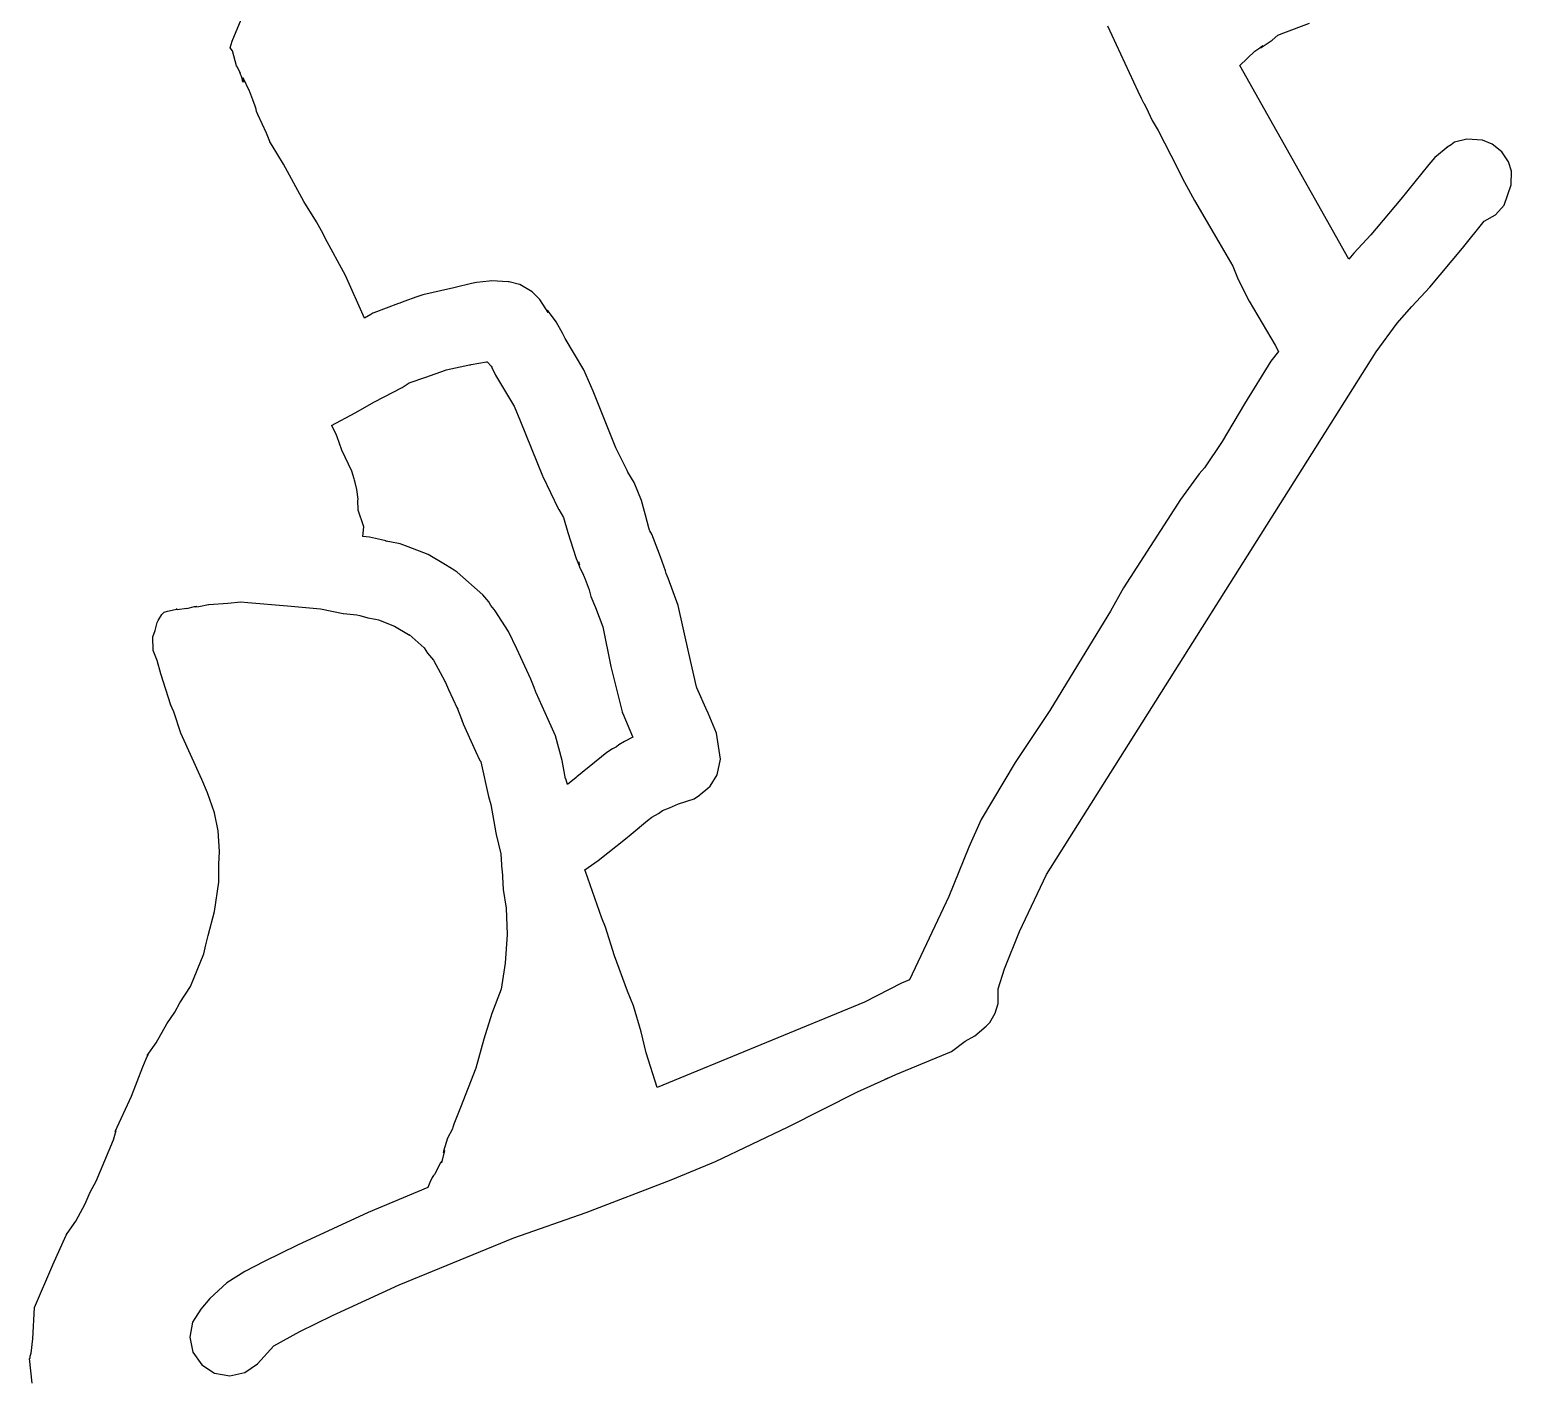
# Model space of a CAD drawing. Extents: x 2 to 598, y 1588 to 7998.
# Drawn here: x 428.4 to 518.8, y 6111.9 to 6194.2 of the extents above; entities that cross this region are included whole.
import ezdxf

# ---------------------------------------------------------------- set-up
doc = ezdxf.new("R2010")
doc.units = 0

msp = doc.modelspace()

# ---------------------------------------------------------------- linework, layer by layer
at = {"layer": 'Calque 1'}
for p, q in [((440.78414, 6193.5251), (441.91844, 6196.282)), ((494.14462, 6194.4506), (495.99102, 6190.4788)), ((504.89382, 6194.0348), (506.4622, 6194.6224)), ((440.6627, 6193.1029), (440.78414, 6193.5251)), ((503.13166, 6192.9171), (503.61431, 6193.2339)), ((503.61431, 6193.2339), (503.457518, 6193.121559)), ((503.513771, 6193.12335), (504.1843, 6193.578)), ((504.1843, 6193.578), (504.52227, 6193.8788)), ((504.52227, 6193.8788), (504.89382, 6194.0348)), ((440.80843, 6192.9386), (440.6627, 6193.1029)), ((441.05234, 6192.0187), (440.80843, 6192.9386)), ((502.21802, 6192.0407), (503.13166, 6192.9171)), ((503.457518, 6193.121559), (503.513771, 6193.12335)), ((441.10914, 6191.9437), (441.05234, 6192.0187)), ((441.2957, 6191.5422), (441.10914, 6191.9437)), ((441.3278, 6191.4161), (441.258, 6191.5892)), ((441.258, 6191.5892), (441.2957, 6191.5422)), ((441.3381, 6191.4061), (441.3278, 6191.4161)), ((441.349, 6191.3661), (441.3381, 6191.4061)), ((441.415925, 6191.18765), (441.349, 6191.3661)), ((508.84707, 6180.2274), (502.21802, 6192.0407)), ((441.411, 6191.16), (441.3681, 6191.3041)), ((441.3681, 6191.3041), (441.415925, 6191.18765)), ((441.41104, 6191.0961), (441.411, 6191.16)), ((441.47824, 6191.0281), (441.41104, 6191.0961)), ((441.84978, 6190.4659), (441.45084, 6191.2746)), ((441.45084, 6191.2746), (441.47824, 6191.0281)), ((441.86008, 6190.4259), (441.84978, 6190.4659)), ((495.99102, 6190.4788), (496.1879, 6190.0488)), ((442.0487, 6189.951), (441.86008, 6190.4259)), ((442.18823, 6189.5541), (442.0487, 6189.951)), ((442.24403, 6189.3748), (442.18823, 6189.5541)), ((496.1879, 6190.0488), (496.34397, 6189.7641)), ((496.34397, 6189.7641), (496.36827, 6189.7371)), ((496.36827, 6189.7371), (496.5016, 6189.4777)), ((442.27503, 6189.2389), (442.24403, 6189.3748)), ((442.34433, 6189.0533), (442.27503, 6189.2389)), ((442.87453, 6187.9123), (442.34433, 6189.0533)), ((496.5016, 6189.4777), (496.87367, 6188.6896)), ((496.87367, 6188.6896), (497.23075, 6188.0716)), ((443.12516, 6187.2912), (442.87453, 6187.9123)), ((497.23075, 6188.0716), (498.39812, 6185.8237)), ((443.22336, 6187.1563), (443.081564, 6187.387738)), ((443.081564, 6187.387738), (443.12516, 6187.2912)), ((443.9122, 6186.0287), (443.22336, 6187.1563)), ((514.88598, 6187.0699), (514.092772, 6186.417725)), ((515.08803, 6187.2037), (514.846755, 6187.049312)), ((514.846755, 6187.049312), (514.88598, 6187.0699)), ((515.305182, 6187.359625), (515.08803, 6187.2037)), ((516.04456, 6187.5469), (515.305182, 6187.359625)), ((516.99244, 6187.481012), (516.04456, 6187.5469)), ((517.596281, 6187.236836), (516.99244, 6187.481012)), ((518.17777, 6186.7645), (517.596281, 6187.236836)), ((445.16381, 6183.7467), (443.9122, 6186.0287)), ((513.72429, 6185.9955), (512.03137, 6183.8851)), ((514.092772, 6186.417725), (513.72429, 6185.9955)), ((518.582277, 6186.160887), (518.17777, 6186.7645)), ((518.761951, 6185.5968), (518.582277, 6186.160887)), ((498.39812, 6185.8237), (498.71438, 6185.1374)), ((498.71438, 6185.1374), (499.45439, 6183.8036)), ((518.75964, 6184.7687), (518.761951, 6185.5968)), ((518.32711, 6183.527), (518.75964, 6184.7687)), ((445.92603, 6182.4987), (445.16381, 6183.7467)), ((499.45439, 6183.8036), (500.9313, 6181.257)), ((512.03137, 6183.8851), (510.20099, 6181.7131)), ((517.794831, 6182.930544), (518.32711, 6183.527)), ((446.33583, 6181.7742), (445.92603, 6182.4987)), ((515.79186, 6180.9018), (517.09618, 6182.542)), ((517.09618, 6182.542), (517.794831, 6182.930544)), ((446.45262, 6181.5019), (446.33583, 6181.7742)), ((447.70474, 6179.2281), (446.45262, 6181.5019)), ((510.20099, 6181.7131), (509.16901, 6180.5892)), ((500.9313, 6181.257), (501.78706, 6179.7977)), ((509.16901, 6180.5892), (508.84707, 6180.2274)), ((513.7863, 6178.5216), (515.79186, 6180.9018)), ((501.78706, 6179.7977), (502.104717, 6178.9882)), ((448.85712, 6176.6386), (447.70474, 6179.2281)), ((455.36838, 6178.7359), (454.3855, 6178.4972)), ((455.68619, 6178.8029), (455.36838, 6178.7359)), ((456.46031, 6178.8909), (455.68619, 6178.8029)), ((456.60087, 6178.9009), (456.46031, 6178.8909)), ((457.60856, 6178.8539), (456.60087, 6178.9009)), ((457.64726, 6178.8539), (457.60856, 6178.8539)), ((457.66636, 6178.8539), (457.64726, 6178.8539)), ((458.31284, 6178.6864), (457.66636, 6178.8539)), ((502.104717, 6178.9882), (502.77615, 6177.6603)), ((452.04968, 6177.9271), (451.24715, 6177.6398)), ((452.34941, 6178.0341), (452.04968, 6177.9271)), ((452.41141, 6178.0481), (452.34941, 6178.0341)), ((454.12138, 6178.4352), (452.41141, 6178.0481)), ((454.21548, 6178.4562), (454.12138, 6178.4352)), ((454.3855, 6178.4972), (454.21548, 6178.4562)), ((458.33194, 6178.6764), (458.31284, 6178.6864)), ((459.079623, 6178.233888), (458.33194, 6178.6764)), ((459.54478, 6177.7643), (459.079623, 6178.233888)), ((512.7042, 6177.3413), (513.7863, 6178.5216)), ((449.37079, 6176.9384), (449.24728, 6176.8644)), ((449.42869, 6176.9604), (449.37079, 6176.9384)), ((450.93093, 6177.5258), (449.42869, 6176.9604)), ((451.00013, 6177.5518), (450.93093, 6177.5258)), ((451.24715, 6177.6398), (451.00013, 6177.5518)), ((460.04863, 6176.9871), (459.54478, 6177.7643)), ((460.069473, 6177.048438), (459.999435, 6177.107089)), ((459.999435, 6177.107089), (460.04863, 6176.9871)), ((460.54369, 6176.399), (460.069473, 6177.048438)), ((502.77615, 6177.6603), (504.35952, 6174.9773)), ((511.79159, 6176.3253), (512.7042, 6177.3413)), ((449.24728, 6176.8644), (448.85712, 6176.6386)), ((460.92609, 6175.7112), (460.54369, 6176.399)), ((510.51983, 6174.5761), (511.79159, 6176.3253)), ((461.08267, 6175.3831), (460.92609, 6175.7112)), ((462.22524, 6173.4922), (461.08267, 6175.3831)), ((490.42443, 6142.7103), (510.51983, 6174.5761)), ((504.56467, 6174.6052), (504.09028, 6174.0063)), ((504.35952, 6174.9773), (504.56467, 6174.6052)), ((452.60214, 6173.0389), (453.78502, 6173.4668)), ((453.78502, 6173.4668), (453.82842, 6173.4768)), ((453.82842, 6173.4768), (455.25263, 6173.7853)), ((455.25263, 6173.7853), (455.31053, 6173.7963)), ((455.31053, 6173.7963), (455.35553, 6173.8063)), ((455.35553, 6173.8063), (456.29656, 6173.9789)), ((456.29607, 6173.9762), (456.323, 6173.98)), ((456.29656, 6173.9789), (456.29607, 6173.9762)), ((456.323, 6173.98), (456.3432, 6173.959)), ((456.3432, 6173.959), (456.57006, 6173.7125)), ((456.57006, 6173.7125), (456.61296, 6173.6355)), ((456.61296, 6173.6355), (456.61296, 6173.6255)), ((456.61296, 6173.6255), (456.81656, 6173.2038)), ((462.79523, 6172.1755), (462.22524, 6173.4922)), ((504.09028, 6174.0063), (502.495572, 6171.415712)), ((449.47107, 6171.5398), (451.14125, 6172.4141)), ((451.14125, 6172.4141), (451.58618, 6172.6813)), ((451.58618, 6172.6813), (452.60214, 6173.0389)), ((456.81656, 6173.2038), (456.84446, 6173.1578)), ((456.84446, 6173.1578), (457.94052, 6171.3388)), ((448.27786, 6170.87), (449.47107, 6171.5398)), ((464.17809, 6168.7365), (462.79523, 6172.1755)), ((446.85211, 6170.0918), (448.27786, 6170.87)), ((457.94052, 6171.3388), (457.97872, 6171.2758)), ((457.97872, 6171.2758), (458.37094, 6170.3378)), ((502.495572, 6171.415712), (501.12819, 6169.1162)), ((446.86811, 6170.0778), (446.85211, 6170.0918)), ((447.1115, 6169.6003), (446.86811, 6170.0778)), ((458.37094, 6170.3378), (459.70884, 6167.0114)), ((447.1854, 6169.3926), (447.1115, 6169.6003)), ((447.47324, 6168.5839), (447.1854, 6169.3926)), ((501.12819, 6169.1162), (500.05487, 6167.5147)), ((448.08147, 6167.2982), (447.47324, 6168.5839)), ((464.21689, 6168.6515), (464.17809, 6168.7365)), ((464.86078, 6167.3456), (464.21689, 6168.6515)), ((448.21996, 6166.8424), (448.08147, 6167.2982)), ((459.70884, 6167.0114), (459.72284, 6166.9824)), ((459.72284, 6166.9824), (460.66283, 6165.0383)), ((464.91088, 6167.2506), (464.86078, 6167.3456)), ((465.28967, 6166.6093), (464.91088, 6167.2506)), ((499.73396, 6167.1473), (498.59966, 6165.5696)), ((500.05487, 6167.5147), (499.73396, 6167.1473)), ((448.24526, 6166.7614), (448.21996, 6166.8424)), ((448.28196, 6166.6136), (448.24526, 6166.7614)), ((448.391, 6166.18), (448.28196, 6166.6136)), ((448.39153, 6166.1784), (448.391, 6166.18)), ((448.476455, 6165.608288), (448.39153, 6166.1784)), ((465.734048, 6165.514975), (465.28967, 6166.6093)), ((448.45563, 6165.5547), (448.476455, 6165.608288)), ((448.46963, 6164.934), (448.45563, 6165.5547)), ((465.98575, 6164.6188), (465.734048, 6165.514975)), ((498.59966, 6165.5696), (495.1208, 6160.1885)), ((448.814803, 6163.912063), (448.46963, 6164.934)), ((460.66283, 6165.0383), (460.68403, 6164.9963)), ((460.68403, 6164.9963), (460.70673, 6164.9593)), ((460.70673, 6164.9593), (460.98785, 6164.4838)), ((460.98785, 6164.4838), (461.2545, 6163.5593)), ((466.18161, 6163.8565), (465.98575, 6164.6188)), ((448.7492, 6163.33), (448.814803, 6163.912063)), ((461.2545, 6163.5593), (461.73665, 6162.0411)), ((466.22141, 6163.7149), (466.18161, 6163.8565)), ((466.24461, 6163.6579), (466.22141, 6163.7149)), ((466.36243, 6163.4558), (466.24461, 6163.6579)), ((466.47612, 6163.2088), (466.36243, 6163.4558)), ((449.15951, 6163.29), (448.7492, 6163.33)), ((449.899, 6163.12), (449.15951, 6163.29)), ((449.89947, 6163.122), (449.899, 6163.12)), ((450.14644, 6163.052875), (449.89947, 6163.122)), ((450.18266, 6163.04), (450.14644, 6163.052875)), ((450.409, 6163), (450.164205, 6163.048125)), ((450.164205, 6163.048125), (450.18266, 6163.04)), ((450.40919, 6163.0029), (450.409, 6163)), ((451.02362, 6162.869), (450.40919, 6163.0029)), ((451.51196, 6162.6825), (451.02362, 6162.869)), ((452.72894, 6162.2179), (451.51196, 6162.6825)), ((466.90762, 6162.0787), (466.47612, 6163.2088)), ((453.79348, 6161.5854), (452.72894, 6162.2179)), ((454.32988, 6161.2671), (453.79348, 6161.5854)), ((461.73665, 6162.0411), (461.75575, 6161.9781)), ((461.75575, 6161.9781), (461.91078, 6161.5885)), ((461.91078, 6161.5885), (461.91129, 6161.5985)), ((461.91129, 6161.5985), (461.912, 6161.78)), ((461.912, 6161.78), (461.927, 6161.706)), ((461.9639, 6161.586), (461.9169, 6161.586)), ((461.9169, 6161.586), (461.9882, 6161.4092)), ((461.927, 6161.706), (461.9539, 6161.611)), ((461.9539, 6161.611), (461.9639, 6161.586)), ((467.21044, 6161.2301), (466.90762, 6162.0787)), ((454.37488, 6161.2351), (454.32988, 6161.2671)), ((454.44878, 6161.1851), (454.37488, 6161.2351)), ((454.49578, 6161.1561), (454.44878, 6161.1851)), ((456.06623, 6159.7722), (454.49578, 6161.1561)), ((461.9882, 6161.4092), (461.9982, 6161.3932)), ((461.9982, 6161.3932), (462.19561, 6160.97)), ((462.19561, 6160.97), (462.20851, 6160.941)), ((462.20851, 6160.941), (462.21881, 6160.92)), ((462.21881, 6160.92), (462.29061, 6160.7541)), ((462.29061, 6160.7541), (462.30661, 6160.7171)), ((462.30661, 6160.7171), (462.42599, 6160.4029)), ((467.25124, 6161.071), (467.21044, 6161.2301)), ((467.36596, 6160.7847), (467.25124, 6161.071)), ((467.98143, 6159.1181), (467.36596, 6160.7847)), ((456.43365, 6159.3412), (456.06623, 6159.7722)), ((462.42599, 6160.4029), (462.54898, 6160.067)), ((462.54898, 6160.067), (462.58408, 6159.9058)), ((462.58408, 6159.9058), (462.66108, 6159.6676)), ((495.1208, 6160.1885), (494.33481, 6158.7762)), ((436.85134, 6158.7725), (437.317418, 6158.867488)), ((437.317418, 6158.867488), (437.438433, 6158.89182)), ((437.438433, 6158.89182), (437.37017, 6158.8898)), ((437.37017, 6158.8898), (437.433981, 6158.874425)), ((437.433981, 6158.874425), (438.01716, 6158.9438)), ((438.01716, 6158.9438), (438.018, 6158.94)), ((438.018, 6158.94), (438.028, 6158.94)), ((438.028, 6158.94), (438.49567, 6159.0475)), ((438.49567, 6159.0475), (438.541, 6159.05)), ((438.541, 6159.05), (438.5606, 6159.05)), ((438.5606, 6159.05), (438.607, 6159.05)), ((438.581835, 6159.040125), (438.76667, 6159.064)), ((438.6442, 6159.05), (438.581835, 6159.040125)), ((438.607, 6159.05), (438.607, 6159.05)), ((438.607, 6159.05), (438.6313, 6159.05)), ((438.6313, 6159.05), (438.6442, 6159.05)), ((438.76667, 6159.064), (439.35371, 6159.1838)), ((439.35371, 6159.1838), (439.36371, 6159.1838)), ((439.36371, 6159.1838), (440.51558, 6159.2628)), ((440.51558, 6159.2628), (441.31811, 6159.3438)), ((441.31811, 6159.3438), (441.74444, 6159.3068)), ((441.74444, 6159.3068), (444.16238, 6159.0981)), ((444.16238, 6159.0981), (446.1726, 6158.9063)), ((446.1726, 6158.9063), (446.173, 6158.91)), ((446.173, 6158.91), (447.55379, 6158.6268)), ((456.55457, 6159.1071), (456.43365, 6159.3412)), ((456.75973, 6158.8652), (456.55457, 6159.1071)), ((456.82433, 6158.7952), (456.75973, 6158.8652)), ((462.66108, 6159.6676), (462.93135, 6158.9911)), ((462.93135, 6158.9911), (463.37629, 6157.8186)), ((468.62221, 6156.2149), (467.98143, 6159.1181)), ((436.08756, 6157.5951), (436.21262, 6158.0751)), ((436.21262, 6158.0751), (436.285578, 6158.199863)), ((436.285578, 6158.199863), (436.50666, 6158.5743)), ((436.50666, 6158.5743), (436.6374, 6158.7025)), ((436.6374, 6158.7025), (436.85134, 6158.7725)), ((447.55379, 6158.6268), (447.56619, 6158.6268)), ((447.56619, 6158.6268), (447.57619, 6158.6263)), ((447.57619, 6158.6263), (448.3963, 6158.5473)), ((448.3963, 6158.5473), (448.56166, 6158.5083)), ((448.56166, 6158.5083), (449.05156, 6158.3719)), ((449.05156, 6158.3719), (449.051, 6158.37)), ((449.051, 6158.37), (449.52435, 6158.278)), ((449.52435, 6158.278), (449.71142, 6158.237)), ((449.71142, 6158.237), (450.68961, 6157.85865)), ((457.63112, 6157.539888), (456.82433, 6158.7952)), ((494.33481, 6158.7762), (493.04961, 6156.6818)), ((435.94494, 6157.2147), (436.08756, 6157.5951)), ((435.97804, 6156.3801), (435.94494, 6157.2147)), ((450.68961, 6157.85865), (451.5325, 6157.3534)), ((451.5325, 6157.3534), (451.599976, 6157.308675)), ((451.5687, 6157.3334), (451.579, 6157.34)), ((451.599976, 6157.308675), (451.5687, 6157.3334)), ((451.579, 6157.34), (451.579, 6157.34)), ((451.579, 6157.34), (452.50142, 6156.5349)), ((458.14001, 6156.4702), (457.63112, 6157.539888)), ((463.37629, 6157.8186), (463.87755, 6155.4048)), ((436.2111, 6155.759), (435.97804, 6156.3801)), ((452.50142, 6156.5349), (452.70245, 6156.2078)), ((452.70245, 6156.2078), (453.06211, 6155.782)), ((458.99474, 6154.6202), (458.14001, 6156.4702)), ((469.09454, 6154.1525), (468.62221, 6156.2149)), ((493.04961, 6156.6818), (490.62547, 6152.712)), ((436.43899, 6154.9534), (436.2111, 6155.759)), ((453.06211, 6155.782), (453.74528, 6154.5019)), ((463.87755, 6155.4048), (464.55968, 6152.6334)), ((437.04051, 6153.03), (436.43899, 6154.9534)), ((453.74528, 6154.5019), (453.75558, 6154.4809)), ((453.75558, 6154.4809), (453.78818, 6154.4129)), ((453.78818, 6154.4129), (453.98403, 6153.9927)), ((459.18853, 6154.1081), (458.99474, 6154.6202)), ((453.98403, 6153.9927), (454.51113, 6152.8579)), ((459.28878, 6153.8399), (459.18853, 6154.1081)), ((459.30998, 6153.7869), (459.28878, 6153.8399)), ((460.04068, 6152.1751), (459.30998, 6153.7869)), ((469.11164, 6154.0965), (469.09454, 6154.1525)), ((469.18964, 6153.9162), (469.11164, 6154.0965)), ((469.66713, 6152.8615), (469.18964, 6153.9162)), ((437.23016, 6152.6259), (437.03701, 6153.088838)), ((437.03701, 6153.088838), (437.04051, 6153.03)), ((437.65546, 6151.3432), (437.23016, 6152.6259)), ((454.53693, 6152.8019), (454.495256, 6152.899709)), ((454.495256, 6152.899709), (454.528216, 6152.81165)), ((454.51113, 6152.8579), (454.53693, 6152.8019)), ((454.528216, 6152.81165), (454.66612, 6152.4521)), ((464.55968, 6152.6334), (464.56968, 6152.5924)), ((464.56968, 6152.5924), (464.59548, 6152.5304)), ((464.59548, 6152.5304), (465.1939, 6151.1202)), ((469.81183, 6152.5478), (469.66713, 6152.8615)), ((470.307886, 6151.341775), (469.81183, 6152.5478)), ((490.62547, 6152.712), (488.520125, 6149.551812)), ((454.66612, 6152.4521), (454.76792, 6152.1787)), ((454.76792, 6152.1787), (454.80512, 6152.0787)), ((454.80512, 6152.0787), (454.792745, 6152.097688)), ((454.792745, 6152.097688), (454.86812, 6151.921)), ((454.86812, 6151.921), (454.86812, 6151.911)), ((454.86812, 6151.911), (455.63087, 6150.2289)), ((460.50112, 6151.1757), (460.04068, 6152.1751)), ((438.94168, 6148.4985), (437.65546, 6151.3432)), ((460.90103, 6149.668475), (460.50112, 6151.1757)), ((464.69568, 6150.8302), (464.34894, 6150.6204)), ((465.2109, 6151.0792), (464.69568, 6150.8302)), ((465.1939, 6151.1202), (465.2109, 6151.0792)), ((470.55855, 6149.7381), (470.307886, 6151.341775)), ((455.63087, 6150.2289), (455.888505, 6149.67515)), ((463.6358, 6150.1557), (461.80335, 6148.6653)), ((463.6709, 6150.1837), (463.6358, 6150.1557)), ((463.7407, 6150.2297), (463.6709, 6150.1837)), ((463.96756, 6150.3775), (463.7407, 6150.2297)), ((464.20838, 6150.5036), (463.96756, 6150.3775)), ((464.34894, 6150.6204), (464.20838, 6150.5036)), ((455.888505, 6149.67515), (455.93989, 6149.6104)), ((455.93989, 6149.6104), (455.94989, 6149.5954)), ((455.94989, 6149.5954), (456.41911, 6147.4679)), ((461.11659, 6148.5397), (460.90103, 6149.668475)), ((470.354177, 6148.79675), (470.55855, 6149.7381)), ((488.520125, 6149.551812), (486.43968, 6146.0602)), ((439.289593, 6147.703438), (438.94168, 6148.4985)), ((461.126002, 6148.542625), (461.11659, 6148.5397)), ((461.21994, 6148.2022), (461.126002, 6148.542625)), ((461.75065, 6148.6223), (461.21994, 6148.2022)), ((461.80335, 6148.6653), (461.75065, 6148.6223)), ((469.78289, 6147.976), (469.92758, 6148.0933)), ((469.92758, 6148.0933), (470.354177, 6148.79675)), ((439.70598, 6146.4784), (439.289593, 6147.703438)), ((456.41911, 6147.4679), (456.55296, 6146.994)), ((468.00211, 6147.0281), (468.94468, 6147.3232)), ((468.94468, 6147.3232), (469.27645, 6147.5469)), ((469.27645, 6147.5469), (469.30745, 6147.5929)), ((469.30745, 6147.5929), (469.31935, 6147.6029)), ((469.31935, 6147.6029), (469.78289, 6147.976)), ((439.93411, 6145.384263), (439.70598, 6146.4784)), ((456.55296, 6146.994), (456.86198, 6145.2499)), ((466.10817, 6146.008), (466.36396, 6146.2126)), ((466.36396, 6146.2126), (466.77221, 6146.4287)), ((466.77221, 6146.4287), (467.0125, 6146.6255)), ((467.0125, 6146.6255), (467.43935, 6146.7821)), ((467.43935, 6146.7821), (468.00211, 6147.0281)), ((440.02379, 6144.1111), (439.93411, 6145.384263)), ((465.10513, 6145.1833), (466.10817, 6146.008)), ((486.43968, 6146.0602), (485.6821, 6144.388)), ((456.86198, 6145.2499), (456.88728, 6145.1486)), ((456.88728, 6145.1486), (457.1715, 6143.9776)), ((463.0913, 6143.572), (464.76768, 6144.899)), ((464.76768, 6144.899), (465.10513, 6145.1833)), ((485.6821, 6144.388), (484.47546, 6141.3711)), ((439.97779, 6143.3448), (440.02379, 6144.1111)), ((457.1715, 6143.9776), (457.1715, 6143.9616)), ((457.1715, 6143.9616), (457.2263, 6143.0103)), ((462.28514, 6143.0041), (463.0913, 6143.572)), ((439.97831, 6142.2451), (439.97779, 6143.3448)), ((457.2263, 6143.0103), (457.2372, 6142.9703)), ((457.2372, 6142.9703), (457.3121, 6141.8117)), ((462.33214, 6142.9023), (462.28514, 6143.0041)), ((463.32949, 6140.06), (462.33214, 6142.9023)), ((488.78577, 6139.247), (490.42443, 6142.7103)), ((439.717428, 6140.4554), (439.97831, 6142.2451)), ((457.3121, 6141.8117), (457.49969, 6140.6727)), ((484.47546, 6141.3711), (482.07767, 6136.3027)), ((439.32357, 6139.0014), (439.717428, 6140.4554)), ((457.49969, 6140.6727), (457.555327, 6139.051863)), ((463.54912, 6139.4978), (463.32949, 6140.06)), ((439.18559, 6138.4293), (439.32357, 6139.0014)), ((457.555327, 6139.051863), (457.42789, 6137.3081)), ((464.09275, 6137.7677), (463.54912, 6139.4978)), ((487.87523, 6136.9711), (488.78577, 6139.247)), ((439.05227, 6137.8728), (439.18559, 6138.4293)), ((438.25025, 6135.8956), (439.05227, 6137.8728)), ((457.42789, 6137.3081), (457.17932, 6135.7185)), ((464.88495, 6135.6148), (464.09275, 6137.7677)), ((482.07767, 6136.3027), (481.59502, 6136.0996)), ((487.47732, 6135.7459), (487.87523, 6136.9711)), ((437.60843, 6134.8921), (438.25025, 6135.8956)), ((457.17932, 6135.7185), (456.61502, 6134.2493)), ((465.26012, 6134.7167), (464.88495, 6135.6148)), ((481.59502, 6136.0996), (479.33676, 6134.9363)), ((487.48732, 6135.7169), (487.47732, 6135.7459)), ((487.484445, 6134.861112), (487.48732, 6135.7169)), ((437.29837, 6134.3262), (437.60843, 6134.8921)), ((465.718997, 6133.11775), (465.26012, 6134.7167)), ((479.33676, 6134.9363), (466.68846, 6129.7382)), ((487.29767, 6134.2622), (487.484445, 6134.861112)), ((436.15115, 6132.4565), (436.809, 6133.6084)), ((436.809, 6133.6094), (437.29837, 6134.3262)), ((436.809, 6133.6084), (436.809, 6133.6094)), ((456.61502, 6134.2493), (456.12254, 6132.683)), ((486.74732, 6133.4736), (486.97007, 6133.700312)), ((486.97007, 6133.700312), (487.29767, 6134.2622)), ((456.12254, 6132.683), (455.6497, 6130.9033)), ((466.0146, 6131.8512), (465.718997, 6133.11775)), ((485.47142, 6132.547), (486.06782, 6132.882725)), ((486.06782, 6132.882725), (486.74732, 6133.4736)), ((435.53882, 6131.4824), (435.658581, 6131.749075)), ((435.61062, 6131.6757), (436.15115, 6132.4565)), ((435.658581, 6131.749075), (435.61062, 6131.6757)), ((466.68846, 6129.7382), (466.0146, 6131.8512)), ((481.23809, 6130.5322), (484.62858, 6131.9259)), ((484.62858, 6131.9259), (485.47142, 6132.547)), ((434.65463, 6129.2087), (435.34503, 6130.9962)), ((435.34503, 6130.9962), (435.53882, 6131.4824)), ((455.6497, 6130.9033), (454.71333, 6128.5034)), ((478.90542, 6129.4619), (480.75802, 6130.2991)), ((480.57353, 6130.2211), (481.23809, 6130.5322)), ((480.75802, 6130.2991), (480.57353, 6130.2211)), ((433.66296, 6127.0455), (434.65463, 6129.2087)), ((474.67044, 6127.343375), (478.90542, 6129.4619)), ((454.71333, 6128.5034), (454.3087, 6127.5061)), ((454.2155, 6127.2215), (453.92146, 6126.6411)), ((454.2403, 6127.2995), (454.2155, 6127.2215)), ((454.2661, 6127.3765), (454.2403, 6127.2995)), ((454.309, 6127.5), (454.2553, 6127.353275)), ((454.2553, 6127.353275), (454.2661, 6127.3765)), ((454.3087, 6127.5061), (454.309, 6127.5)), ((470.24961, 6125.2136), (474.67044, 6127.343375)), ((432.49921, 6124.0131), (433.55341, 6126.5396)), ((433.55341, 6126.5396), (433.710185, 6127.111525)), ((433.710185, 6127.111525), (433.66296, 6127.0455)), ((453.92146, 6126.6411), (453.669044, 6125.842537)), ((453.72457, 6125.8887), (453.54061, 6125.1466)), ((453.669044, 6125.842537), (453.677038, 6125.75318)), ((453.677038, 6125.75318), (453.72457, 6125.8887)), ((453.48605, 6125.134337), (453.12513, 6124.4371)), ((453.558727, 6125.246242), (453.48605, 6125.134337)), ((453.54061, 6125.1466), (453.558727, 6125.246242)), ((467.5459, 6124.0979), (470.24961, 6125.2136)), ((432.14161, 6123.3434), (432.49921, 6124.0131)), ((452.71012, 6123.6358), (449.08863, 6122.1124)), ((452.84241, 6123.9428), (452.71012, 6123.6358)), ((452.97263, 6124.2441), (452.84241, 6123.9428)), ((453.07083, 6124.3691), (452.97263, 6124.2441)), ((453.12513, 6124.4371), (453.07083, 6124.3691)), ((462.37361, 6122.1213), (467.5459, 6124.0979)), ((431.832313, 6122.632237), (432.14161, 6123.3434)), ((431.26569, 6121.5802), (431.832313, 6122.632237)), ((449.08863, 6122.1124), (444.76642, 6120.127)), ((457.95838, 6120.5596), (462.37361, 6122.1213)), ((430.72413, 6120.8366), (431.26569, 6121.5802)), ((429.86635, 6118.9295), (430.66423, 6120.7366)), ((430.66423, 6120.7366), (430.72413, 6120.8366)), ((444.76642, 6120.127), (442.74638, 6119.126)), ((450.96449, 6117.6932), (457.95838, 6120.5596)), ((442.74638, 6119.126), (441.5695, 6118.5219)), ((428.7305, 6116.3219), (429.86635, 6118.9295)), ((441.5695, 6118.5219), (440.45712, 6117.8155)), ((440.45712, 6117.8155), (439.422222, 6116.862387)), ((446.90634, 6115.8302), (450.96449, 6117.6932)), ((439.422222, 6116.862387), (438.8722, 6116.2182)), ((428.6396, 6114.4084), (428.7305, 6116.3219)), ((438.8722, 6116.2182), (438.365301, 6115.430773)), ((444.92093, 6114.8473), (446.90634, 6115.8302)), ((438.365301, 6115.430773), (438.19834, 6114.5093)), ((443.33808, 6113.9756), (444.92093, 6114.8473)), ((428.544, 6113.5324), (428.6396, 6114.4084)), ((438.19834, 6114.5093), (438.396908, 6113.594119)), ((442.3247, 6112.8836), (443.33808, 6113.9756)), ((428.44334, 6113.2154), (428.48104, 6113.2254)), ((428.597067, 6111.71305), (428.44334, 6113.2154)), ((428.481, 6113.35), (428.544, 6113.5324)), ((428.48104, 6113.2254), (428.481, 6113.35)), ((438.396908, 6113.594119), (438.9306, 6112.8246)), ((438.9306, 6112.8246), (439.718231, 6112.317776)), ((441.55516, 6112.349707), (442.3247, 6112.8836)), ((439.718231, 6112.317776), (440.639872, 6112.151012)), ((440.639872, 6112.151012), (441.55516, 6112.349707))]:
    msp.add_line(p, q, dxfattribs=at)

doc.saveas('drawing.dxf')
